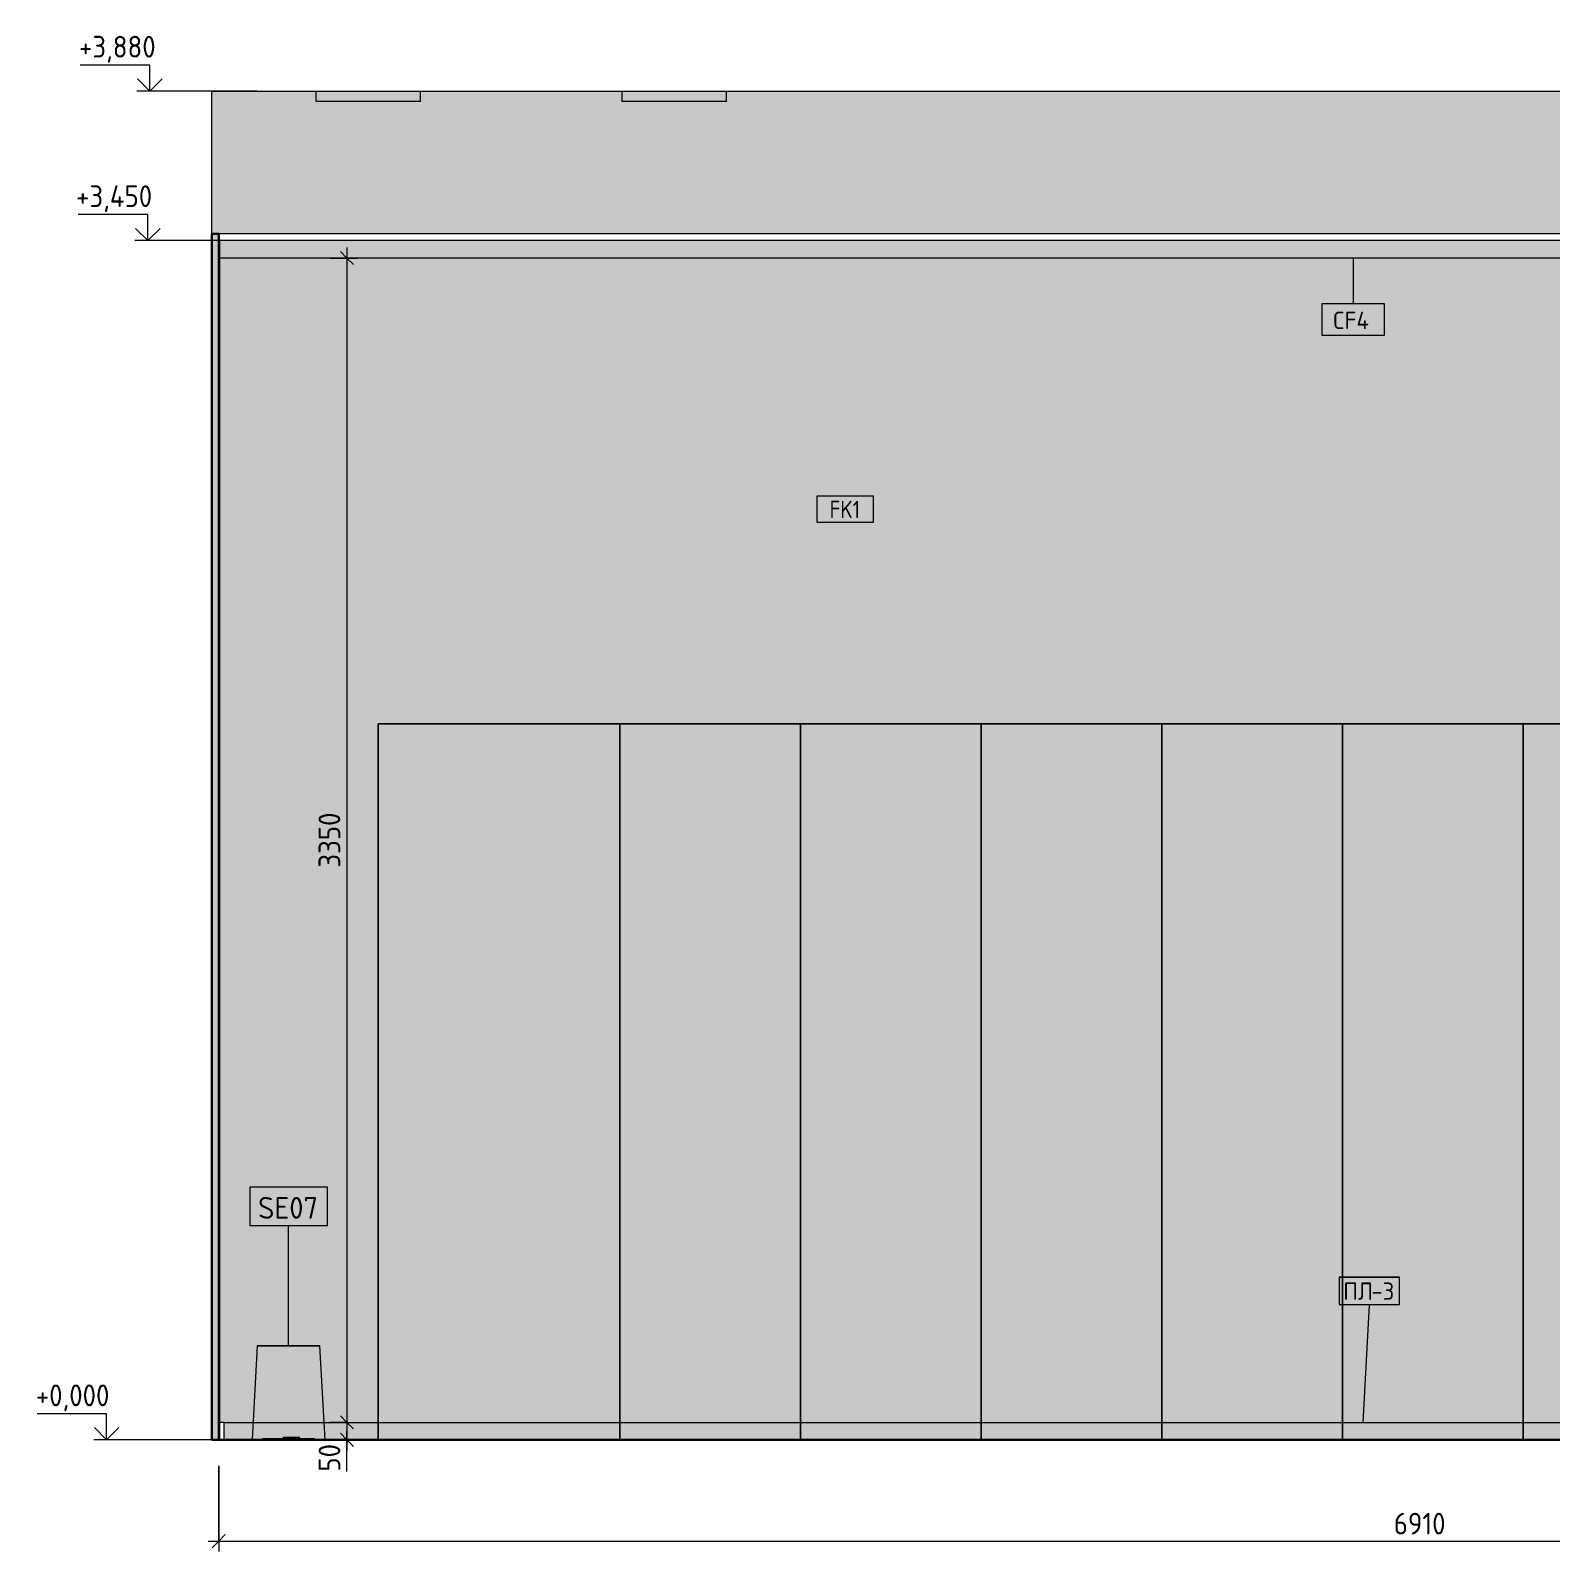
# Model space of a CAD drawing. Header units: millimetres. Extents: x 855 to 55293, y -2351 to 9447.
# Drawn here: x 29386 to 33760, y -321 to 4055 of the extents above; entities that cross this region are included whole.
import ezdxf

# ---------------------------------------------------------------- set-up
doc = ezdxf.new("R2010")
doc.units = ezdxf.units.MM
for name, color, linetype, lineweight in [('A-ANNO-DIMS', 7, 'Continuous', 9), ('A-ANNO-DIMS-25', 7, 'Continuous', 9), ('A-CLNG', 7, 'Continuous', 9), ('A-CLNG-IDEN', 7, 'Continuous', 9), ('A-FLOR', 7, 'Continuous', 9), ('A-GENM', 7, 'Continuous', 9), ('A-GENM-IDEN', 7, 'Continuous', 9), ('A-WALL-IDEN', 7, 'Continuous', 9), ('A-WALL-PATT', 7, 'Continuous', 9), ('G-ANNO-DIMS', 7, 'Continuous', 9), ('G-ANNO-DIMS-1', 7, 'Continuous', 20), ('I-WALL', 7, 'Continuous', 9), ('P-SANR-FIXT', 7, 'Continuous', 9), ('P-SANR-FIXT-IDEN', 7, 'Continuous', 9)]:
    doc.layers.add(name, color=color, linetype=linetype, lineweight=lineweight)
for name, color, linetype, lineweight, true_color in [('A-FLOR-FNSH-1', 7, 'Continuous', 30, 0x3c3c3c), ('A-WALL-5', 7, 'Continuous', 30, 0x3c3c3c), ('A-WALL-FNSH-3', 7, 'Continuous', 30, 0x3c3c3c), ('I-FURN-15', 7, 'Continuous', 9, 0xacacac), ('I-FURN-4', 7, 'Continuous', 9, 0xc0c0c0), ('I-FURN-5', 7, 'Continuous', 9, 0x9e9e9e), ('I-WALL-1', 7, 'Continuous', 9, 0x787878)]:
    doc.layers.add(name, color=color, linetype=linetype, lineweight=lineweight, true_color=true_color)
doc.layers.add('I-FURN-6', color=7, linetype='Continuous', lineweight=9, true_color=0x7f7f7f, transparency=0.7)
doc.layers.add('P-SANR-FIXT-2', color=7, linetype='Continuous', lineweight=9, transparency=0.7)
doc.styles.add('GOST Common_5', font='GOST_Common.ttf', dxfattribs={"height": 50})
doc.styles.add('GOST Common_6', font='GOST_Common.ttf', dxfattribs={"width": 0.9, "height": 50})
doc.styles.add('GOST Common_7', font='GOST_Common.ttf', dxfattribs={"height": 62.5})
doc.styles.add('ISOCPEUR_2', font='isocpeur.ttf', dxfattribs={"width": 0.9, "height": 62.5})
doc.dimstyles.new('ISO-2_5_0_9К_БОЛЬШОЙ_1', dxfattribs={"dimscale": 304.8, "dimtxt": 62.248823, "dimasz": 0.123031, "dimexe": 0.098425, "dimexo": 0.246063, "dimgap": 0, "dimtad": 1, "dimdec": 0, "dimrnd": 10, "dimzin": 0, "dimdsep": 46, "dimtxsty": 'ISOCPEUR_2', "dimblk1": 'OBLIQUE', "dimblk2": 'OBLIQUE', "dimsah": 1, "dimcen": 0.09, "dimdle": 0.098425, "dimazin": 0, "dimtfac": 1, "dimtdec": 4, "dimtix": 1, "dimtmove": 0, "dimatfit": 3, "dimfxl": 1, "dimtvp": 1, "dimtolj": 1, "dimtzin": 0, "dimarcsym": 2})
doc.dimstyles.new('ISO-2_5_0_9К_БОЛЬШОЙ_2', dxfattribs={"dimscale": 304.8, "dimtxt": 62.248823, "dimasz": 0.123031, "dimexe": 0.098425, "dimexo": 0.246063, "dimgap": 0, "dimtad": 1, "dimdec": 0, "dimrnd": 10, "dimzin": 0, "dimdsep": 46, "dimtxsty": 'ISOCPEUR_2', "dimblk1": 'OBLIQUE', "dimblk2": 'OBLIQUE', "dimsah": 1, "dimcen": 0.09, "dimdle": 0.098425, "dimazin": 0, "dimtfac": 1, "dimtdec": 4, "dimtix": 1, "dimtmove": 1, "dimatfit": 3, "dimfxl": 1, "dimtvp": 1, "dimtolj": 1, "dimtzin": 0, "dimarcsym": 2})

# ---------------------------------------------------------------- blocks, each defined once
blk = doc.blocks.new('GM_Отверстие прямоугольное _в плите_ - Отверстие-21620300-Развертка 1_10-2')
at = {"layer": 'A-GENM'}
blk.add_hatch(color=256, dxfattribs=at).paths.add_polyline_path([(-6469.1, 3850), (-6469.1, 3880), (-6769.1, 3880), (-6769.1, 3850)])
for p, q in [((-6769.1, 3850), (-6769.1, 3880)), ((-6469.1, 3850), (-6469.1, 3880)), ((-6469.1, 3850), (-6769.1, 3850))]:
    blk.add_line(p, q, dxfattribs=at)
blk = doc.blocks.new('Плинтус - Плинтус темный _ст_школа_-32859015-Развертка 1_10-2')
at = {"layer": 'A-GENM'}
h = blk.add_hatch(color=256, dxfattribs=at)
h.paths.add_polyline_path([(-7034, 0), (-6954, 0), (-6951.1, 50), (-7034, 50), (-7034, 7.8)])
h.paths.add_polyline_path([(-6591.2, 0), (-6591.2, 50), (-6746.9, 50), (-6744, 0), (-6634.6, 0)])
h.paths.add_polyline_path([(-435, 0), (-435, 50), (-521.2, 50), (-521.2, 0)])
for p, q in [((-7034, 50), (-6951.1, 50)), ((-6951.1, 50), (-6914, 50)), ((-6914, 50), (-6906.9, 50)), ((-6906.6, 50), (-6849, 50)), ((-6849, 50), (-6791.7, 50)), ((-6791.4, 50), (-6785.9, 50)), ((-6785.8, 50), (-6784, 50)), ((-6784, 50), (-6746.9, 50)), ((-6746.9, 50), (-6591.2, 50)), ((-6591.2, 50), (-1595, 50)), ((-1595, 50), (-1245, 50)), ((-1245, 50), (-521.2, 50)), ((-521.2, 50), (-435, 50)), ((-6591.2, 0), (-6634.6, 0)), ((-521.2, 0), (-6591.2, 0)), ((-435, 0), (-521.2, 0))]:
    blk.add_line(p, q, dxfattribs=at)
blk = doc.blocks.new('Плинтус - Плинтус темный _ст_школа_-33253389-Развертка 1_10-2')
at = {"layer": 'A-GENM'}
for p, q in [((-7034, 50), (-7049, 50)), ((-7049, 50), (-7049, 0)), ((-7034, 0), (-7034, 50)), ((-7049, 0), (-7034, 0))]:
    blk.add_line(p, q, dxfattribs=at)
blk = doc.blocks.new('мусорная корзина - Round_ Metal-30590745-Развертка 1_10-2')
at = {"layer": 'P-SANR-FIXT-2'}
for points in [[(-6945.2, 50), (-6914, 50), (-6914, 270), (-6939, 270), (-6951.1, 50), (-6946.2, 50)], [(-6914, 50), (-6849, 50), (-6849, 270), (-6914, 270), (-6914, 60.3)], [(-6800, 50), (-6784, 50), (-6784, 270), (-6849, 270), (-6849, 50), (-6801.3, 50)], [(-6784, 50), (-6746.9, 50), (-6754.2, 181.6), (-6759, 270), (-6784, 270), (-6784, 60.3)], [(-6954, 0), (-6924, 0), (-6924, 3.2), (-6849, 3.2), (-6849, 7), (-6914, 7), (-6914, 50), (-6951.1, 50), (-6952.7, 22.4)], [(-6852.4, 7), (-6849, 7), (-6849, 50), (-6914, 50), (-6914, 7), (-6864.6, 7)], [(-6849, 7), (-6784, 7), (-6784, 50), (-6849, 50), (-6849, 7)], [(-6755.4, 0), (-6744, 0), (-6747.1, 50), (-6784, 50), (-6784, 7), (-6849, 6.9), (-6848.8, 3.2), (-6774, 3.2), (-6774, 0), (-6761.1, 0)], [(-6849, 0), (-6849, 0), (-6849, 3.2), (-6924, 3.2), (-6924, 0), (-6852.4, 0)], [(-6832.6, 0), (-6774, 0), (-6774, 3.2), (-6849, 3.2), (-6849, 0), (-6848.6, 0)]]:
    blk.add_hatch(color=256, dxfattribs=at).paths.add_polyline_path(points)
at = {"layer": 'P-SANR-FIXT'}
for p, q in [((-6939, 270), (-6954, 0)), ((-6914.2, 270), (-6939, 270)), ((-6939, 270), (-6849, 270)), ((-6894, 270), (-6914.2, 270)), ((-6849, 270), (-6894, 270)), ((-6849, 270), (-6849, 270)), ((-6849, 270), (-6849, 270)), ((-6804, 270), (-6849, 270)), ((-6849, 270), (-6759, 270)), ((-6791.1, 270), (-6804, 270)), ((-6783.8, 270), (-6791.1, 270)), ((-6759, 270), (-6783.8, 270)), ((-6744, 0), (-6759, 270)), ((-6924, 3.2), (-6924, 0)), ((-6914, 3.2), (-6924, 3.2)), ((-6924, 3.2), (-6849, 3.2)), ((-6868.4, 3.2), (-6914, 3.2)), ((-6849, 3.2), (-6868.4, 3.2)), ((-6849, 7), (-6865.8, 7)), ((-6865.8, 7), (-6865.8, 7)), ((-6865.8, 7), (-6849, 7)), ((-6849, 7), (-6832.2, 7)), ((-6832.2, 7), (-6849, 7)), ((-6774, 3.2), (-6849, 3.2)), ((-6849, 3.2), (-6774, 3.2)), ((-6832.2, 7), (-6816.5, 7)), ((-6816.5, 7), (-6832.2, 7)), ((-6816.4, 7), (-6816.4, 7)), ((-6774, 0), (-6774, 3.2))]:
    blk.add_line(p, q, dxfattribs=at)
blk = doc.blocks.new('шкаф 1_112 - шкаф 1_112-31117176-Развертка 1_10-2')
at = {"layer": 'I-FURN-6'}
for points in [[(-6198.9, 50), (-5896.2, 50), (-5896.2, 2060), (-6591.2, 2060), (-6591.2, 50)], [(-5896.2, 50), (-5376.2, 50), (-5376.2, 2060), (-5896.2, 2060), (-5896.2, 600)], [(-5376.2, 50), (-4856.2, 50), (-4856.2, 2060), (-5376.2, 2060), (-5376.2, 870.7)], [(-4856.2, 50), (-4336.2, 50), (-4336.2, 2060), (-4856.2, 2060), (-4856.2, 1141.4)], [(-4336.2, 50), (-3816.2, 50), (-3816.2, 2060), (-4336.2, 2060), (-4336.2, 1412)], [(-3585, 50), (-3296.2, 50), (-3296.2, 2060), (-3816.2, 2060), (-3816.2, 50)], [(-3296.2, 50), (-2776.2, 50), (-2776.2, 2060), (-3296.2, 2060), (-3296.2, 969.9)], [(-2713.7, 50), (-2256.2, 50), (-2256.2, 2060), (-2776.2, 2060), (-2776.2, 50)], [(-1736.2, 50), (-1736.2, 2060), (-2256.2, 2060), (-2256.2, 50), (-1842.4, 50)], [(-1736.2, 50), (-1595, 50), (-1595, 870), (-1245, 870), (-1245, 50), (-1216.2, 50), (-1216.2, 2060), (-1736.2, 2060), (-1736.2, 121)], [(-971.1, 50), (-521.2, 50), (-521.2, 2060), (-1216.2, 2060), (-1216.2, 50)], [(-1245, 50), (-1245, 870), (-1595, 870), (-1595, 50), (-1406.7, 50)], [(-6591.2, 0), (-5896.2, 0), (-5896.2, 50), (-6591.2, 50)], [(-5376.2, 0), (-5376.2, 50), (-5896.2, 50), (-5896.2, 0)], [(-5376.2, 0), (-4856.2, 0), (-4856.2, 50), (-5376.2, 50)], [(-4336.2, 0), (-4336.2, 50), (-4856.2, 50), (-4856.2, 0)], [(-3816.2, 0), (-3816.2, 50), (-4336.2, 50), (-4336.2, 0)], [(-3816.2, 0), (-3296.2, 0), (-3296.2, 50), (-3816.2, 50)], [(-2776.2, 0), (-2776.2, 50), (-3296.2, 50), (-3296.2, 0)], [(-2776.2, 0), (-2256.2, 0), (-2256.2, 50), (-2776.2, 50)], [(-1842.4, 0), (-1736.2, 0), (-1736.2, 50), (-2256.2, 50), (-2256.2, 0), (-2060.2, 0)], [(-1624.6, 0), (-1216.2, 0), (-1216.2, 50), (-1736.2, 50), (-1736.2, 0), (-1651.8, 0)], [(-1216.2, 0), (-521.2, 0), (-521.2, 50), (-1216.2, 50)]]:
    blk.add_hatch(color=256, dxfattribs=at).paths.add_polyline_path(points)
at = {"layer": 'I-FURN-15'}
for p, q in [((-5896.2, 2060), (-6591.2, 2060)), ((-6591.2, 2060), (-6591.2, 0)), ((-5376.2, 2060), (-5896.2, 2060)), ((-4856.2, 2060), (-5376.2, 2060)), ((-4336.2, 2060), (-4856.2, 2060)), ((-3816.2, 2060), (-4336.2, 2060)), ((-3296.2, 2060), (-3816.2, 2060)), ((-2776.2, 2060), (-3296.2, 2060)), ((-2256.2, 2060), (-2776.2, 2060)), ((-1736.2, 2060), (-2256.2, 2060)), ((-1216.2, 2060), (-1736.2, 2060)), ((-521.2, 2060), (-1216.2, 2060)), ((-521.2, 0), (-521.2, 2060))]:
    blk.add_line(p, q, dxfattribs=at)
at = {"layer": 'I-FURN-4'}
for p, q in [((-6591.2, 2060), (-5896.2, 2060)), ((-6591.2, 0), (-6591.2, 2060)), ((-5896.2, 2060), (-5376.2, 2060)), ((-5896.2, 0), (-5896.2, 2060)), ((-5896.2, 0), (-5896.2, 2060)), ((-5376.2, 0), (-5376.2, 2060)), ((-5376.2, 2060), (-4856.2, 2060)), ((-5376.2, 0), (-5376.2, 2060)), ((-4856.2, 2060), (-4336.2, 2060)), ((-4856.2, 0), (-4856.2, 2060)), ((-4856.2, 0), (-4856.2, 2060)), ((-4336.2, 0), (-4336.2, 2060)), ((-4336.2, 2060), (-3816.2, 2060)), ((-4336.2, 0), (-4336.2, 2060)), ((-3816.2, 2060), (-3296.2, 2060)), ((-3816.2, 0), (-3816.2, 2060)), ((-3816.2, 0), (-3816.2, 2060)), ((-3296.2, 0), (-3296.2, 2060)), ((-3296.2, 2060), (-2776.2, 2060)), ((-3296.2, 0), (-3296.2, 2060)), ((-2776.2, 2060), (-2256.2, 2060)), ((-2776.2, 0), (-2776.2, 2060)), ((-2776.2, 0), (-2776.2, 2060)), ((-2256.2, 0), (-2256.2, 2060)), ((-2256.2, 2060), (-1736.2, 2060)), ((-2256.2, 0), (-2256.2, 2060)), ((-1736.2, 2060), (-1216.2, 2060)), ((-1736.2, 0), (-1736.2, 2060)), ((-1736.2, 0), (-1736.2, 2060)), ((-1216.2, 0), (-1216.2, 2060)), ((-1216.2, 2060), (-521.2, 2060)), ((-1216.2, 0), (-1216.2, 2060)), ((-521.2, 2060), (-521.2, 0))]:
    blk.add_line(p, q, dxfattribs=at)
at = {"layer": 'I-FURN-5'}
for p, q in [((-5896.2, 2060), (-5896.2, 0)), ((-5896.2, 0), (-5896.2, 2060)), ((-5376.2, 0), (-5376.2, 2060)), ((-5376.2, 2060), (-5376.2, 0)), ((-4856.2, 2060), (-4856.2, 0)), ((-4856.2, 0), (-4856.2, 2060)), ((-4336.2, 0), (-4336.2, 2060)), ((-4336.2, 2060), (-4336.2, 0)), ((-3816.2, 2060), (-3816.2, 0)), ((-3816.2, 0), (-3816.2, 2060)), ((-3296.2, 0), (-3296.2, 2060)), ((-3296.2, 2060), (-3296.2, 0)), ((-2776.2, 2060), (-2776.2, 0)), ((-2776.2, 0), (-2776.2, 2060)), ((-2256.2, 0), (-2256.2, 2060)), ((-2256.2, 2060), (-2256.2, 0)), ((-1736.2, 2060), (-1736.2, 0)), ((-1736.2, 0), (-1736.2, 2060)), ((-1216.2, 0), (-1216.2, 2060)), ((-1216.2, 0), (-1216.2, 2060)), ((-521.2, 0), (-6591.2, 0)), ((-6591.2, 0), (-5896.2, 0)), ((-5896.2, 0), (-5376.2, 0)), ((-5376.2, 0), (-4856.2, 0)), ((-4856.2, 0), (-4336.2, 0)), ((-4336.2, 0), (-3816.2, 0)), ((-3816.2, 0), (-3296.2, 0)), ((-3296.2, 0), (-2776.2, 0)), ((-2776.2, 0), (-2256.2, 0)), ((-2256.2, 0), (-1736.2, 0)), ((-1736.2, 0), (-1216.2, 0)), ((-1216.2, 0), (-521.2, 0))]:
    blk.add_line(p, q, dxfattribs=at)
blk = doc.blocks.new('DIMBLOCK29-Развертка 1_10-2')
at = {"layer": 'A-ANNO-DIMS-25', "lineweight": 20}
for p, q in [((30296.4, 3400), (30277.6, 3418.8)), ((30296.4, 3400), (30315.1, 3381.2)), ((30296.4, 50), (30277.6, 68.7)), ((30296.4, 50), (30315.1, 31.2))]:
    blk.add_line(p, q, dxfattribs=at)
at = {"layer": 'A-ANNO-DIMS-25'}
for p, q in [((30296.4, 3430), (30296.4, 50)), ((30247.9, 3400), (30326.4, 3400)), ((30296.4, 3400), (30247.9, 3400)), ((30247.9, 50), (30326.4, 50)), ((30296.4, 50), (30247.9, 50))]:
    blk.add_line(p, q, dxfattribs=at)
at = {"layer": 'A-ANNO-DIMS-25', "color": 0, "insert": (30214.7, 1646), "char_height": 62.5, "width": 189.619, "attachment_point": 1, "rotation": 90, "line_spacing_factor": 1.149209, "style": 'ISOCPEUR_2'}
blk.add_mtext('3350', dxfattribs=at)
blk = doc.blocks.new('_Oblique')
at = {"color": 0, "linetype": 'ByBlock', "lineweight": -2}
blk.add_line((-0.5, -0.5), (0.5, 0.5), dxfattribs=at)
blk = doc.blocks.new('DIMBLOCK30-Развертка 1_10-2')
at = {"layer": 'A-ANNO-DIMS-25'}
for p, q in [((30247.9, 50), (30326.4, 50)), ((30296.4, 50), (30247.9, 50)), ((30296.4, 50), (30296.4, -30)), ((30247.9, 0), (30326.4, 0)), ((30296.4, 0), (30247.9, 0)), ((30296.4, 12.5), (30296.4, 25)), ((30296.4, -91.5), (30296.4, 12.5))]:
    blk.add_line(p, q, dxfattribs=at)
at = {"layer": 'A-ANNO-DIMS-25', "lineweight": 20}
for p, q in [((30296.4, 50), (30277.6, 68.7)), ((30296.4, 50), (30315.1, 31.2)), ((30296.4, 0), (30277.6, 18.8)), ((30296.4, 0), (30315.1, -18.8))]:
    blk.add_line(p, q, dxfattribs=at)
at = {"layer": 'A-ANNO-DIMS-25', "color": 0, "insert": (30214.7, -91.5), "char_height": 62.5, "width": 94.81, "attachment_point": 1, "rotation": 90, "line_spacing_factor": 1.149209, "style": 'ISOCPEUR_2'}
blk.add_mtext('50', dxfattribs=at)
blk = doc.blocks.new('М_стена_0001 - Типоразмер_без рамки-25382661-Развертка 1_10-2')
at = {"layer": 'A-WALL-IDEN'}
for p, q in [((-5165.5, 2715.2), (-5328.8, 2715.2)), ((-5328.8, 2715.2), (-5328.8, 2640.2)), ((-5165.5, 2640.2), (-5165.5, 2715.2)), ((-5328.8, 2640.2), (-5165.5, 2640.2))]:
    blk.add_line(p, q, dxfattribs=at)
blk = doc.blocks.new('М_потолков - Марка_ Имя типа-25382930-Развертка 1_10-2')
at = {"layer": 'A-CLNG-IDEN'}
for p, q in [((-3694.9, 3267.8), (-3876.1, 3267.8)), ((-3876.1, 3267.8), (-3876.1, 3178.4)), ((-3694.9, 3178.4), (-3694.9, 3267.8)), ((-3876.1, 3178.4), (-3694.9, 3178.4))]:
    blk.add_line(p, q, dxfattribs=at)
blk = doc.blocks.new('Mark Reiling - Mark Reiling-26174330-Развертка 1_10-2')
at = {"layer": 'A-GENM-IDEN'}
for p, q in [((-3825.7, 467.8), (-3825.7, 389)), ((-3825.7, 467.8), (-3652.2, 467.8)), ((-3652.2, 467.8), (-3825.7, 467.8)), ((-3825.7, 467.8), (-3825.7, 389)), ((-3652.2, 389), (-3652.2, 467.8)), ((-3652.2, 389), (-3652.2, 467.8)), ((-3825.7, 389), (-3652.2, 389)), ((-3825.7, 389), (-3652.2, 389))]:
    blk.add_line(p, q, dxfattribs=at)
blk = doc.blocks.new('Высотные отметки - Стрелка_Верх-17668718-Развертка 1_10-2')
at = {"layer": 'G-ANNO-DIMS'}
for p, q in [((-7248.4, 3955), (-7448.4, 3955)), ((-7248.4, 3880), (-7248.4, 3955)), ((-7210.5, 3880), (-7285.5, 3880))]:
    blk.add_line(p, q, dxfattribs=at)
at = {"layer": 'G-ANNO-DIMS-1'}
for q in [(-7283.7, 3915.4), (-7213, 3915.4)]:
    blk.add_line((-7248.4, 3880), q, dxfattribs=at)
blk = doc.blocks.new('DIMBLOCK33-Развертка 1_10-2')
at = {"layer": 'A-ANNO-DIMS-25'}
for p, q in [((29927.4, -75), (29927.4, -321.4)), ((29927.4, -291.4), (29927.4, -75.1)), ((36837.4, -75), (36837.4, -321.4)), ((36837.4, -291.4), (36837.4, -75.1)), ((29897.4, -291.4), (36867.4, -291.4))]:
    blk.add_line(p, q, dxfattribs=at)
at = {"layer": 'A-ANNO-DIMS-25', "lineweight": 20}
for p, q in [((29927.4, -291.4), (29908.7, -310.2)), ((29927.4, -291.4), (29946.2, -272.7)), ((36837.4, -291.4), (36818.7, -310.2)), ((36837.4, -291.4), (36856.2, -272.7))]:
    blk.add_line(p, q, dxfattribs=at)
at = {"layer": 'A-ANNO-DIMS-25', "color": 0, "insert": (33308.8, -209.8), "char_height": 62.5, "width": 176.691, "attachment_point": 1, "line_spacing_factor": 1.149209, "style": 'ISOCPEUR_2'}
blk.add_mtext('6910', dxfattribs=at)
blk = doc.blocks.new('М_сантехническая_рамка1 - В рамке-30590747-Развертка 1_10-2')
at = {"layer": 'P-SANR-FIXT-IDEN'}
for p, q in [((-6737.3, 726.9), (-6960.7, 726.9)), ((-6960.7, 726.9), (-6960.7, 616.5)), ((-6737.3, 616.5), (-6737.3, 726.9)), ((-6960.7, 616.5), (-6737.3, 616.5))]:
    blk.add_line(p, q, dxfattribs=at)

msp = doc.modelspace()

# ---------------------------------------------------------------- hatches: boundary and pattern name
at = {"layer": 'A-WALL-PATT'}
h = msp.add_hatch(color=256, dxfattribs=at)
h.paths.add_polyline_path([(36556.4, 50), (36556.4, 804), (36456.5, 804), (36456.5, 820), (36556.4, 820), (36556.4, 3400), (36456.4, 3400), (36456.4, 3450), (29928.4, 3450), (29928.4, 50), (30026.3, 50), (30033.7, 181.6), (30038.4, 270), (30218.4, 270), (30230.5, 50), (30386.2, 50), (30386.2, 2060), (36456.2, 2060), (36456.2, 50), (36542.4, 50)])
h.paths.add_polyline_path([(36456.5, 100), (36456.5, 770), (36472.5, 770), (36472.5, 100)])
h.paths.add_polyline_path([(35716.4, 2159), (35716.4, 2241), (35798.4, 2241), (35798.4, 2159), (35732.9, 2159)])
h.paths.add_polyline_path([(35766.9, 2197.5), (35768.2, 2197.8), (35769.1, 2198.7), (35769.4, 2200), (35769.1, 2201.2), (35768.2, 2202.2), (35766.9, 2202.5), (35765.7, 2202.2), (35764.8, 2201.2), (35764.4, 2200), (35764.8, 2198.7), (35765.8, 2197.8), (35766.3, 2197.6)])
h.paths.add_polyline_path([(35747.9, 2197.5), (35749.2, 2197.8), (35750.1, 2198.7), (35750.4, 2200), (35750.1, 2201.2), (35749.2, 2202.2), (35747.9, 2202.5), (35746.7, 2202.2), (35745.8, 2201.2), (35745.4, 2200), (35745.8, 2198.7), (35746.8, 2197.8), (35747.3, 2197.6)])
at = {"layer": 'I-WALL'}
h = msp.add_hatch(color=256, dxfattribs=at)
h.paths.add_polyline_path([(36837.4, -0.1), (36837.4, 0), (36837.4, -0.1)])
h.paths.add_polyline_path([(36557.4, 3470), (36857.4, 3470), (36857.4, 3880), (31388.3, 3880), (31388.3, 3850), (31088.3, 3850), (31088.3, 3880), (30508.3, 3880), (30508.3, 3850), (30208.3, 3850), (30208.3, 3880), (29907.4, 3880), (29907.4, 3470), (36556.4, 3470)])
at = {"layer": 'I-WALL-1'}
h = msp.add_hatch(dxfattribs=at)
h.set_pattern_fill('FP_16', color=256, style=0, pattern_type=2)
h.set_pattern_definition([(0, (36977.416, 0), (30.48, 7.62), [2.515, -20.345, 2.515, -20.345, -121.92]), (0, (36977.416, 0), (30.48, 7.62), [-45.72, 2.515, -43.205, 2.515, -20.345, -53.34]), (0, (36977.416, 0), (30.48, 7.62), [-114.3, 2.515, -12.725, 2.515, -35.585]), (120, (36988.846, 3.81), (-21.8391136, 22.586454), [2.515, -20.345, 2.515, -20.345, -121.92]), (120, (36988.846, 3.81), (-21.8391136, 22.586454), [-45.72, 2.515, -43.205, 2.515, -20.345, -53.34]), (120, (36988.846, 3.81), (-21.8391136, 22.586454), [-114.3, 2.515, -12.725, 2.515, -35.585]), (240, (36992.656, 19.05), (-8.6408864, -30.206454), [2.515, -20.345, 2.515, -20.345, -121.92]), (240, (36992.656, 19.05), (-8.6408864, -30.206454), [-45.72, 2.515, -43.205, 2.515, -20.345, -53.34]), (240, (36992.656, 19.05), (-8.6408864, -30.206454), [-114.3, 2.515, -12.725, 2.515, -35.585])])
h.paths.add_polyline_path([(29913.4, 0), (29927.4, 0), (29927.4, 3470), (29907.4, 3470), (29907.4, 0)])

# ---------------------------------------------------------------- linework, layer by layer
at = {"layer": 'A-CLNG'}
msp.add_line((36456.4, 3400), (29927.4, 3400), dxfattribs=at)
at = {"layer": 'A-CLNG-IDEN'}
msp.add_line((33191.9, 3400), (33191.9, 3267.8), dxfattribs=at)
at = {"layer": 'A-FLOR'}
for p, q in [((29907.2, 3880), (36837.4, 3880)), ((36857.4, -0.1), (29907.2, -0.1))]:
    msp.add_line(p, q, dxfattribs=at)
at = {"layer": 'A-FLOR-FNSH-1'}
for p, q in [((29927.4, 0), (29927.4, -0.3)), ((36817.4, 0), (29928.4, 0))]:
    msp.add_line(p, q, dxfattribs=at)
at = {"layer": 'A-GENM-IDEN'}
msp.add_line((33220.4, 50), (33238.5, 388), dxfattribs=at)
at = {"layer": 'A-WALL-5'}
for p, q in [((29927.4, 3470), (29907.4, 3470)), ((29907.4, 3470), (29907.4, 0)), ((29927.4, 3450), (29927.4, 3470)), ((29907.4, 0), (29927.4, 0))]:
    msp.add_line(p, q, dxfattribs=at)
at = {"layer": 'A-WALL-FNSH-3'}
for p, q in [((29927.4, 3450), (29927.4, 0)), ((29928.4, 3450), (29927.4, 3450)), ((29928.4, 0), (29928.4, 3450)), ((29927.4, 0), (29928.4, 0))]:
    msp.add_line(p, q, dxfattribs=at)
at = {"layer": 'G-ANNO-DIMS'}
for p, q in [((30037.3, 3880), (29729.1, 3880)), ((29970.1, 3450), (29723.4, 3450)), ((29928.3, 0), (29604.8, 0))]:
    msp.add_line(p, q, dxfattribs=at)
at = {"layer": 'I-WALL'}
for p, q in [((29907.4, -0.3), (29907.4, 3880.5)), ((36837.4, 3470), (29927.4, 3470)), ((36456.4, 3450), (29928.4, 3450))]:
    msp.add_line(p, q, dxfattribs=at)
at = {"layer": 'P-SANR-FIXT-IDEN'}
msp.add_line((30128.4, 270), (30128.4, 616.5), dxfattribs=at)

# ---------------------------------------------------------------- block references
at = {"layer": 'A-CLNG-IDEN'}
msp.add_blockref('М_потолков - Марка_ Имя типа-25382930-Развертка 1_10-2', (36977.4, 0), dxfattribs=at)
at = {"layer": 'A-GENM'}
for name, p in [('GM_Отверстие прямоугольное _в плите_ - Отверстие-21620300-Развертка 1_10-2', (36977.4, 0)), ('GM_Отверстие прямоугольное _в плите_ - Отверстие-21620300-Развертка 1_10-2', (37857.4, 0)), ('Плинтус - Плинтус темный _ст_школа_-33253389-Развертка 1_10-2', (36977.4, 0)), ('Плинтус - Плинтус темный _ст_школа_-32859015-Развертка 1_10-2', (36977.4, 0))]:
    msp.add_blockref(name, p, dxfattribs=at)
at = {"layer": 'A-GENM-IDEN'}
msp.add_blockref('Mark Reiling - Mark Reiling-26174330-Развертка 1_10-2', (36977.4, 0), dxfattribs=at)
at = {"layer": 'A-WALL-IDEN'}
msp.add_blockref('М_стена_0001 - Типоразмер_без рамки-25382661-Развертка 1_10-2', (36977.4, 0), dxfattribs=at)
at = {"layer": 'G-ANNO-DIMS'}
for p in [(36977.4, 0), (36971.8, -430), (36853.2, -3880)]:
    msp.add_blockref('Высотные отметки - Стрелка_Верх-17668718-Развертка 1_10-2', p, dxfattribs=at)
at = {"layer": 'I-FURN-5'}
msp.add_blockref('шкаф 1_112 - шкаф 1_112-31117176-Развертка 1_10-2', (36977.4, 0), dxfattribs=at)
at = {"layer": 'P-SANR-FIXT'}
msp.add_blockref('мусорная корзина - Round_ Metal-30590745-Развертка 1_10-2', (36977.4, 0), dxfattribs=at)
at = {"layer": 'P-SANR-FIXT-IDEN'}
msp.add_blockref('М_сантехническая_рамка1 - В рамке-30590747-Развертка 1_10-2', (36977.4, 0), dxfattribs=at)

# ---------------------------------------------------------------- texts
at = {"layer": 'A-CLNG-IDEN', "insert": (33133, 3245.7), "char_height": 50, "width": 138.291, "attachment_point": 1, "style": 'GOST Common_5'}
msp.add_mtext('CF4', dxfattribs=at)
at = {"layer": 'A-GENM-IDEN', "char_height": 50, "attachment_point": 1, "style": 'GOST Common_5'}
for s, insert, width in [('ПЛ', (33163.3, 452.8), 98.207), ('-3', (33244.3, 452.8), 86.181)]:
    msp.add_mtext(s, dxfattribs=dict(at, insert=insert, width=width))
at = {"layer": 'A-WALL-IDEN', "insert": (31685.4, 2701.6), "char_height": 50, "width": 111.835, "attachment_point": 1, "style": 'GOST Common_6'}
msp.add_mtext('FK1', dxfattribs=at)
at = {"layer": 'P-SANR-FIXT-IDEN', "insert": (30040.6, 698.6), "char_height": 62.5, "width": 222.468, "attachment_point": 1, "style": 'GOST Common_7'}
msp.add_mtext('SE07', dxfattribs=at)

# ---------------------------------------------------------------- dimensions: what is measured, and where the dimension line sits
at = {"layer": 'A-ANNO-DIMS'}
dim = msp.add_linear_dim(base=(30296.4, 50), p1=(30322.9, 3400), p2=(30322.9, 50), angle=90, dimstyle='ISO-2_5_0_9К_БОЛЬШОЙ_1', override={"dimpost": '<>', "dimfxl": 3350}, dxfattribs=at)
dim.commit()
dim.dimension.update_dxf_attribs({"geometry": 'DIMBLOCK29-Развертка 1_10-2', "text_midpoint": (30265.1, 1725)})
dim = msp.add_linear_dim(base=(30296.4, 0), p1=(30322.9, 50), p2=(30322.9, 0), angle=90, dimstyle='ISO-2_5_0_9К_БОЛЬШОЙ_2', override={"dimpost": '<>', "dimfxl": 50}, dxfattribs=at)
dim.commit()
dim.dimension.update_dxf_attribs({"geometry": 'DIMBLOCK30-Развертка 1_10-2', "text_midpoint": (30256.4, -44.1), "dimtype": 160, "text_rotation": 90})
dim = msp.add_linear_dim(base=(36837.4, -291.4), p1=(29927.4, 0), p2=(36837.4, 0), dimstyle='ISO-2_5_0_9К_БОЛЬШОЙ_1', override={"dimpost": '<>', "dimfxl": 6910.000005}, dxfattribs=at)
dim.commit()
dim.dimension.update_dxf_attribs({"geometry": 'DIMBLOCK33-Развертка 1_10-2', "text_midpoint": (33382.4, -260.2)})

# ---------------------------------------------------------------- next in the draw order: texts
at = {"layer": 'G-ANNO-DIMS', "char_height": 62.5, "attachment_point": 1, "line_spacing_factor": 1.149209, "style": 'ISOCPEUR_2', "bg_fill": 3, "box_fill_scale": 1.25, "bg_fill_color": 256, "bg_fill_true_color": 13158600, "bg_fill_transparency": 0}
for s, insert, width in [('+3,880', (29525.4, 4039.2), 254.705), ('+3,450', (29517, 3609.2), 261.428), ('+0,000', (29401.2, 159.2), 254.705)]:
    msp.add_mtext(s, dxfattribs=dict(at, insert=insert, width=width))

doc.saveas('drawing.dxf')
